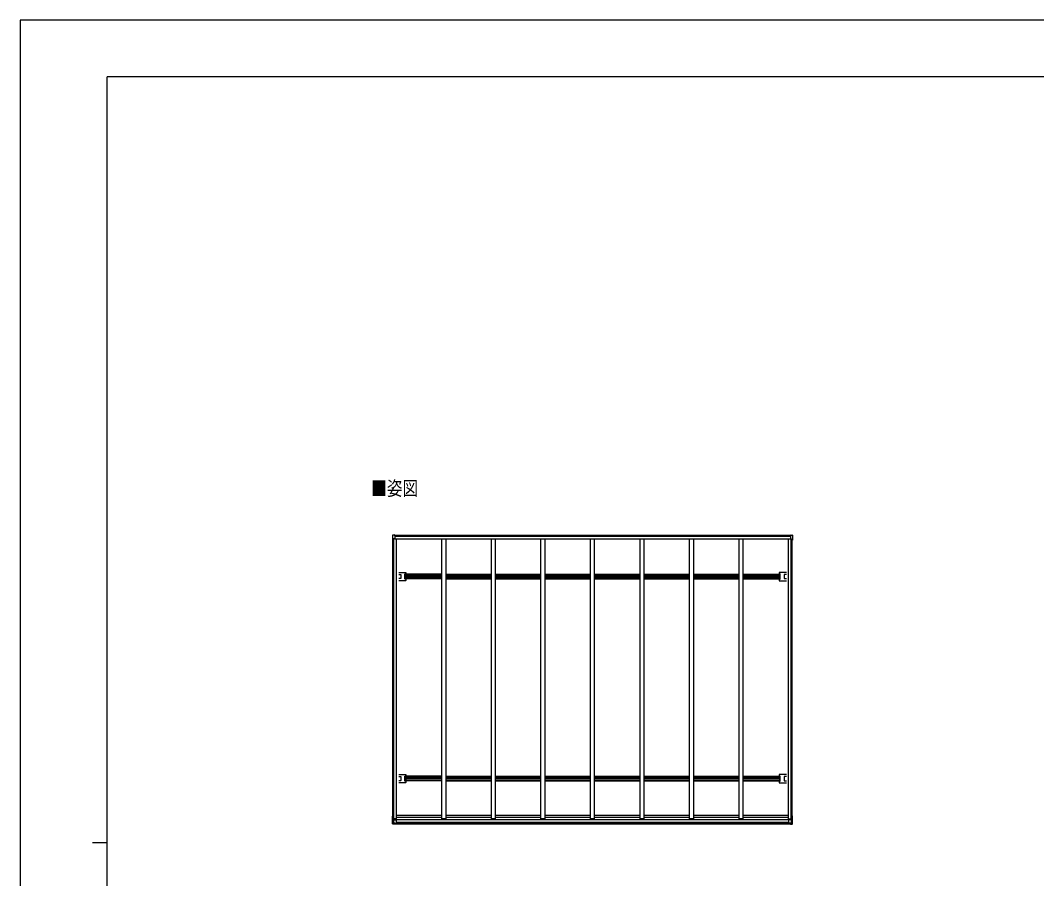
# Model space of a CAD drawing. Units: millimetres, scale not verified. Extents: x -14718 to 14718, y -10395 to 10395.
# Drawn here: x -14718 to -2406, y 0 to 10395 of the extents above; entities that cross this region are included whole.
import ezdxf
from ezdxf.enums import TextEntityAlignment as Align

# ---------------------------------------------------------------- set-up
doc = ezdxf.new("R2010")
doc.units = ezdxf.units.MM
doc.header["$LTSCALE"] = 50
for name, color, linetype in [('0-2_USER1', 3, 'Continuous'), ('0-4_YKK_13', 4, 'Continuous'), ('0-5_YKK_A1', 4, 'Continuous'), ('0-7_YKK_ZWAK', 7, 'Continuous')]:
    doc.layers.add(name, color=color, linetype=linetype)
doc.styles.add('ＭＳ ゴシック', font='')
doc.styles.get('ＭＳ ゴシック').set_extended_font_data('MS Gothic')

msp = doc.modelspace()

# ---------------------------------------------------------------- linework, layer by layer
at = {"layer": '0-4_YKK_13'}
for p, q in [((-10207.81, 4157.41), (-10207.81, 4099.55)), ((-10207.4, 4155.69), (-10207.4, 4098.22)), ((-10182.93, 4162.27), (-10201.98, 4161.23)), ((-10182.93, 4160.54), (-10201.63, 4159.59)), ((-10196.76, 4113.94), (-10196.76, 4103.76)), ((-10182.93, 4162.26), (-10182.93, 4161.13)), ((-10182.93, 4154.64), (-10182.93, 4161.13)), ((-10182.93, 4160.43), (-10182.93, 4160.54)), ((-10182.93, 4151.03), (-10182.93, 4160.43)), ((-10182.93, 4151.03), (-10182.93, 4149.39)), ((-10182.93, 4149.6), (-10182.93, 4149.39)), ((-10182.93, 4149.39), (-10182.93, 4114.61)), ((-5388.93, 4162.27), (-5369.88, 4161.23)), ((-5388.93, 4162.26), (-5388.93, 4161.13)), ((-5388.93, 4154.64), (-5388.93, 4161.13)), ((-5388.93, 4160.54), (-5370.23, 4159.59)), ((-5388.93, 4160.43), (-5388.93, 4160.54)), ((-5388.93, 4151.03), (-5388.93, 4160.43)), ((-5388.93, 4151.03), (-5388.93, 4149.39)), ((-5388.93, 4149.6), (-5388.93, 4149.39)), ((-5388.93, 4149.39), (-5388.93, 4114.61)), ((-5375.1, 4113.94), (-5375.1, 4103.76)), ((-5364.46, 4155.69), (-5364.46, 4098.22)), ((-5364.05, 4157.41), (-5364.05, 4099.55)), ((-10133.93, 3709.73), (-10047.98, 3709.73)), ((-10046.98, 3708.73), (-10046.98, 3688.62)), ((-5524.88, 3708.73), (-5524.88, 3688.62)), ((-5437.93, 3709.73), (-5523.88, 3709.73)), ((-10133.93, 3685.28), (-10107.98, 3685.28)), ((-10107.98, 3633.28), (-10133.93, 3633.28)), ((-10047.98, 3608.83), (-10133.93, 3608.83)), ((-10106.98, 3684.28), (-10106.98, 3634.28)), ((-10060.48, 3629.58), (-10060.48, 3688.98)), ((-10059.48, 3689.98), (-10048.56, 3689.98)), ((-10048.56, 3628.58), (-10059.48, 3628.58)), ((-10047.57, 3690.04), (-10048.6, 3689.01)), ((-10048.6, 3629.56), (-10047.57, 3628.53)), ((-10046.98, 3629.94), (-10046.98, 3609.83)), ((-5524.88, 3629.94), (-5524.88, 3609.83)), ((-5524.3, 3690.04), (-5523.26, 3689.01)), ((-5523.26, 3629.56), (-5524.3, 3628.53)), ((-5523.88, 3608.83), (-5437.93, 3608.83)), ((-5512.38, 3689.98), (-5523.3, 3689.98)), ((-5523.3, 3628.58), (-5512.38, 3628.58)), ((-5511.38, 3629.58), (-5511.38, 3688.98)), ((-5464.88, 3684.28), (-5464.88, 3634.28)), ((-5437.93, 3685.28), (-5463.88, 3685.28)), ((-5463.88, 3633.28), (-5437.93, 3633.28)), ((-10133.93, 1262.91), (-10047.98, 1262.91)), ((-10133.93, 1238.46), (-10107.98, 1238.46)), ((-10106.98, 1237.46), (-10106.98, 1187.46)), ((-10060.48, 1182.76), (-10060.48, 1242.16)), ((-10059.48, 1243.16), (-10048.56, 1243.16)), ((-10047.57, 1243.22), (-10048.6, 1242.19)), ((-10046.98, 1261.91), (-10046.98, 1241.8)), ((-5524.88, 1261.91), (-5524.88, 1241.8)), ((-5524.3, 1243.22), (-5523.26, 1242.19)), ((-5437.93, 1262.91), (-5523.88, 1262.91)), ((-5512.38, 1243.16), (-5523.3, 1243.16)), ((-5511.38, 1182.76), (-5511.38, 1242.16)), ((-5464.88, 1237.46), (-5464.88, 1187.46)), ((-5437.93, 1238.46), (-5463.88, 1238.46)), ((-10107.98, 1186.46), (-10133.93, 1186.46)), ((-10047.98, 1162.01), (-10133.93, 1162.01)), ((-10048.56, 1181.76), (-10059.48, 1181.76)), ((-10048.6, 1182.74), (-10047.57, 1181.71)), ((-10046.98, 1183.12), (-10046.98, 1163.01)), ((-5524.88, 1183.12), (-5524.88, 1163.01)), ((-5523.26, 1182.74), (-5524.3, 1181.71)), ((-5523.88, 1162.01), (-5437.93, 1162.01)), ((-5523.3, 1181.76), (-5512.38, 1181.76)), ((-5463.88, 1186.46), (-5437.93, 1186.46)), ((-10207.81, 666.1), (-10207.81, 758.88)), ((-10207.4, 665.17), (-10207.4, 757.55)), ((-10204.93, 758.76), (-10206.75, 758.79)), ((-10206.35, 757.64), (-10204.93, 757.66)), ((-10204.93, 759.04), (-10205.99, 758.91)), ((-10205.78, 758.88), (-10204.93, 758.87)), ((-10204.93, 757.55), (-10205.5, 757.54)), ((-10198.3, 756.15), (-10196.91, 756.14)), ((-10197.13, 756.04), (-10196.91, 756.14)), ((-10196.91, 751.16), (-10196.91, 756.14)), ((-10196.76, 749.33), (-10196.76, 673.44)), ((-5375.1, 749.33), (-5375.1, 673.44)), ((-5373.56, 756.15), (-5374.95, 756.14)), ((-5374.73, 756.04), (-5374.95, 756.14)), ((-5374.95, 751.16), (-5374.95, 756.14)), ((-5366.93, 759.04), (-5365.87, 758.91)), ((-5366.08, 758.88), (-5366.93, 758.87)), ((-5366.93, 758.76), (-5365.11, 758.79)), ((-5365.51, 757.64), (-5366.93, 757.66)), ((-5366.93, 757.55), (-5366.36, 757.54)), ((-5364.46, 665.17), (-5364.46, 757.55)), ((-5364.05, 666.1), (-5364.05, 758.88)), ((-10204.72, 661.5), (-10204.73, 661.5)), ((-10182.93, 660.31), (-10201.63, 661.3)), ((-10196.88, 673.39), (-10197.13, 673.29)), ((-10197.13, 673.29), (-10182.93, 672.49)), ((-10196.76, 673.44), (-10196.88, 673.39)), ((-10196.76, 712.81), (-10161.93, 712.84)), ((-10194.74, 673.29), (-10185.93, 672.83)), ((-10185.93, 672.89), (-10185.93, 672.83)), ((-10185.93, 672.76), (-10185.93, 672.83)), ((-10182.93, 672.6), (-10185.93, 672.76)), ((-10182.93, 672.6), (-10182.93, 672.49)), ((-10182.93, 668.34), (-10182.93, 672.49)), ((-10182.93, 672.31), (-10161.93, 672.11)), ((-10182.93, 666.85), (-10182.93, 668.34)), ((-10182.93, 666.85), (-10182.93, 660.36)), ((-10182.93, 660.33), (-10182.93, 660.36)), ((-10161.93, 670.44), (-10161.93, 722.67)), ((-5409.93, 670.44), (-5409.93, 722.67)), ((-5375.1, 712.81), (-5409.93, 712.84)), ((-5388.93, 672.31), (-5409.93, 672.11)), ((-5374.73, 673.29), (-5388.93, 672.49)), ((-5388.93, 672.6), (-5385.93, 672.76)), ((-5388.93, 672.6), (-5388.93, 672.49)), ((-5388.93, 668.34), (-5388.93, 672.49)), ((-5388.93, 666.85), (-5388.93, 668.34)), ((-5388.93, 666.85), (-5388.93, 660.36)), ((-5388.93, 660.31), (-5370.23, 661.3)), ((-5388.93, 660.33), (-5388.93, 660.36)), ((-5377.12, 673.29), (-5385.93, 672.83)), ((-5385.93, 672.89), (-5385.93, 672.83)), ((-5385.93, 672.76), (-5385.93, 672.83)), ((-5375.1, 673.44), (-5374.98, 673.39)), ((-5374.98, 673.39), (-5374.73, 673.29)), ((-5367.14, 661.5), (-5367.14, 661.5))]:
    msp.add_line(p, q, dxfattribs=at)
for points in [[(-10207.8, 4158.18), (-10207.8, 4157.88), (-10207.81, 4157.41)], [(-10207.4, 4156.45), (-10207.4, 4155.91), (-10207.4, 4155.69)], [(-10207.33, 4098.19), (-10207.39, 4098.21), (-10207.4, 4098.22)], [(-10201.98, 4161.23), (-10203.57, 4161.12), (-10205.29, 4160.97), (-10205.3, 4160.97)], [(-10182.93, 4114.61), (-10197.13, 4113.92), (-10197.13, 4096.71), (-10198.25, 4096.71)], [(-10196.91, 4101.8), (-10196.91, 4096.81), (-10197.13, 4096.71)], [(-5388.93, 4114.61), (-5374.73, 4113.92), (-5374.73, 4096.71), (-5373.61, 4096.71)], [(-5374.95, 4101.8), (-5374.95, 4096.81), (-5374.73, 4096.71)], [(-5369.88, 4161.23), (-5368.3, 4161.12), (-5366.57, 4160.97), (-5366.56, 4160.97)], [(-5364.53, 4098.19), (-5364.47, 4098.21), (-5364.46, 4098.22)], [(-5364.46, 4156.45), (-5364.46, 4155.91), (-5364.46, 4155.69)], [(-5364.06, 4158.18), (-5364.06, 4157.88), (-5364.06, 4157.41)], [(-10048.66, 3688.01), (-10048.66, 3631.78), (-10048.66, 3630.56)], [(-10048.53, 3686.78), (-10048.53, 3687.07), (-10046.98, 3688.62)], [(-10046.98, 3629.94), (-10048.53, 3631.5), (-10048.53, 3631.78)], [(-5523.33, 3686.78), (-5523.33, 3687.07), (-5524.88, 3688.62)], [(-5524.88, 3629.94), (-5523.33, 3631.5), (-5523.33, 3631.78)], [(-5523.2, 3688.01), (-5523.2, 3631.78), (-5523.2, 3630.56)], [(-10048.66, 1241.19), (-10048.66, 1184.96), (-10048.66, 1183.74)], [(-10048.53, 1239.96), (-10048.53, 1240.25), (-10046.98, 1241.8)], [(-5523.33, 1239.96), (-5523.33, 1240.25), (-5524.88, 1241.8)], [(-5523.2, 1241.19), (-5523.2, 1184.96), (-5523.2, 1183.74)], [(-10046.98, 1183.12), (-10048.53, 1184.68), (-10048.53, 1184.96)], [(-5524.88, 1183.12), (-5523.33, 1184.68), (-5523.33, 1184.96)], [(-10206.75, 758.79), (-10207.05, 758.79), (-10207.31, 758.81), (-10207.53, 758.82), (-10207.69, 758.84), (-10207.78, 758.86), (-10207.81, 758.88), (-10207.76, 758.9), (-10207.64, 758.92)], [(-10207.64, 758.92), (-10206.17, 759.1), (-10204.93, 759.25)], [(-10207.33, 757.52), (-10207.39, 757.54), (-10207.4, 757.56), (-10207.35, 757.58), (-10207.23, 757.6), (-10207.07, 757.61), (-10206.86, 757.62), (-10206.62, 757.63), (-10206.35, 757.64)], [(-10205.99, 758.91), (-10206.01, 758.91), (-10206.03, 758.9), (-10206.02, 758.9), (-10206, 758.89), (-10205.96, 758.89), (-10205.91, 758.89), (-10205.85, 758.88), (-10205.78, 758.88)], [(-10205.5, 757.54), (-10205.56, 757.54), (-10205.61, 757.54), (-10205.66, 757.54), (-10205.7, 757.53), (-10205.73, 757.53), (-10205.74, 757.53), (-10205.74, 757.52), (-10205.72, 757.52)], [(-10197.13, 673.29), (-10197.13, 756.04), (-10198.25, 756.04)], [(-5374.73, 673.29), (-5374.73, 756.04), (-5373.61, 756.04)], [(-5364.23, 758.92), (-5365.69, 759.1), (-5366.93, 759.25)], [(-5366.36, 757.54), (-5366.3, 757.54), (-5366.25, 757.54), (-5366.2, 757.54), (-5366.16, 757.53), (-5366.13, 757.53), (-5366.12, 757.53), (-5366.12, 757.52), (-5366.14, 757.52)], [(-5365.87, 758.91), (-5365.85, 758.91), (-5365.84, 758.9), (-5365.84, 758.9), (-5365.86, 758.89), (-5365.9, 758.89), (-5365.95, 758.89), (-5366.01, 758.88), (-5366.08, 758.88)], [(-5364.53, 757.52), (-5364.47, 757.54), (-5364.46, 757.56), (-5364.52, 757.58), (-5364.63, 757.6), (-5364.79, 757.61), (-5365, 757.62), (-5365.24, 757.63), (-5365.51, 757.64)], [(-5365.11, 758.79), (-5364.81, 758.79), (-5364.55, 758.81), (-5364.33, 758.82), (-5364.17, 758.84), (-5364.08, 758.86), (-5364.06, 758.88), (-5364.11, 758.9), (-5364.23, 758.92)], [(-10207.8, 665.34), (-10207.81, 665.87), (-10207.81, 666.1)], [(-10207.4, 664.41), (-10207.4, 664.94), (-10207.4, 665.17)], [(-10201.63, 661.28), (-10203.32, 661.38), (-10204.73, 661.49)], [(-5370.23, 661.28), (-5368.54, 661.38), (-5367.13, 661.49)], [(-5364.46, 664.41), (-5364.46, 664.94), (-5364.46, 665.17)], [(-5364.06, 665.34), (-5364.06, 665.87), (-5364.06, 666.1)]]:
    msp.add_lwpolyline(points, dxfattribs=at)
for centre, radius, start, end in [((-10207.45, 4100.49), 1.01, 249.16063, 272.29684), ((-10205.06, 4158.24), 2.73, 95.02177, 181.25077), ((-10204.52, 4156.49), 2.87, 94.34735, 180.89355), ((-10142.98, 4425.25), 333.33, 258.8691, 260.19652), ((-10199.32, 4104.29), 55.36, 92.39604, 95.62484), ((-10198.42, 4108.26), 11.55, 263.44833, 270.84546), ((-5373.44, 4108.26), 11.55, 269.15454, 276.55167), ((-5428.88, 4425.25), 333.33, 279.80348, 281.1309), ((-5372.55, 4104.29), 55.36, 84.37516, 87.60396), ((-5367.34, 4156.49), 2.87, 359.10645, 85.65265), ((-5366.8, 4158.24), 2.73, 358.74923, 84.97823), ((-5364.42, 4100.49), 1.01, 267.70316, 290.83937), ((-10107.98, 3684.28), 1, 0, 90), ((-10107.98, 3634.28), 1, 270, 0), ((-5463.88, 3684.28), 1, 90, 180), ((-5463.88, 3634.28), 1, 180, 270), ((-10107.98, 1237.46), 1, 0, 90), ((-5463.88, 1237.46), 1, 90, 180), ((-10107.98, 1187.46), 1, 270, 0), ((-5463.88, 1187.46), 1, 180, 270), ((-10142.98, 1084.58), 333.33, 258.8691, 260.19652), ((-10141.43, 1085.42), 334.14, 258.90733, 260.20202), ((-10198.42, 767.59), 11.55, 263.44833, 270.84546), ((-5373.44, 767.59), 11.55, 269.15454, 276.55167), ((-5430.43, 1085.42), 334.14, 279.79798, 281.09267), ((-5428.88, 1084.58), 333.33, 279.80348, 281.1309), ((-10205.29, 665.23), 2.51, 177.51775, 215.83996), ((-10204.53, 664.36), 2.86, 179.03107, 265.99674), ((-5367.34, 664.36), 2.86, 274.00326, 0.96893), ((-5366.58, 665.23), 2.51, 324.16004, 2.48225)]:
    msp.add_arc(centre, radius, start, end, dxfattribs=at)
for centre, major_axis, ratio, start_param, end_param in [((-10047.98, 3708.73), (0.71, 0.71), 0.99628, 5.49965061, 7.06672), ((-5523.88, 3708.73), (-0.71, 0.71), 0.99628, 5.49965061, 7.06672), ((-10059.48, 3688.98), (-0.71, 0.71), 0.99628, 5.49965061, 7.06672), ((-10059.48, 3629.58), (-0.71, -0.71), 0.99628, 5.49965061, 7.06672), ((-10048.6, 3688.01), (0, 1), 0.061163, 0.06108652, 1.57079633), ((-10048.6, 3630.56), (0, 1), 0.061163, 1.57079633, 3.08050613), ((-10048.56, 3690.04), (-1, 0), 0.061163, 1.57079633, 3.08050613), ((-10048.56, 3628.52), (-1, 0), 0.061163, 3.20267918, 4.71238898), ((-10047.98, 3609.83), (0.71, -0.71), 0.99628, 5.49965061, 7.06672), ((-5523.88, 3609.83), (-0.71, -0.71), 0.99628, 5.49965061, 7.06672), ((-5523.3, 3690.04), (1, 0), 0.061163, 3.20267918, 4.71238898), ((-5523.3, 3628.52), (1, 0), 0.061163, 1.57079633, 3.08050613), ((-5523.27, 3688.01), (0, 1), 0.061163, 4.71238898, 6.22209878), ((-5523.27, 3630.56), (0, 1), 0.061163, 3.20267918, 4.71238898), ((-5512.38, 3688.98), (0.71, 0.71), 0.99628, 5.49965061, 7.06672), ((-5512.38, 3629.58), (0.71, -0.71), 0.99628, 5.49965061, 7.06672), ((-10059.48, 1242.16), (-0.71, 0.71), 0.99628, 5.49965061, 7.06672), ((-10048.6, 1241.19), (0, 1), 0.061163, 0.06108652, 1.57079633), ((-10048.56, 1243.22), (-1, 0), 0.061163, 1.57079633, 3.08050613), ((-10047.98, 1261.91), (0.71, 0.71), 0.99628, 5.49965061, 7.06672), ((-5523.88, 1261.91), (-0.71, 0.71), 0.99628, 5.49965061, 7.06672), ((-5523.3, 1243.22), (1, 0), 0.061163, 3.20267918, 4.71238898), ((-5523.27, 1241.19), (0, 1), 0.061163, 4.71238898, 6.22209878), ((-5512.38, 1242.16), (0.71, 0.71), 0.99628, 5.49965061, 7.06672), ((-10059.48, 1182.76), (-0.71, -0.71), 0.99628, 5.49965061, 7.06672), ((-10048.6, 1183.74), (0, 1), 0.061163, 1.57079633, 3.08050613), ((-10048.56, 1181.7), (-1, 0), 0.061163, 3.20267918, 4.71238898), ((-10047.98, 1163.01), (0.71, -0.71), 0.99628, 5.49965061, 7.06672), ((-5523.88, 1163.01), (-0.71, -0.71), 0.99628, 5.49965061, 7.06672), ((-5523.3, 1181.7), (1, 0), 0.061163, 1.57079633, 3.08050613), ((-5523.27, 1183.74), (0, 1), 0.061163, 3.20267918, 4.71238898), ((-5512.38, 1182.76), (0.71, -0.71), 0.99628, 5.49965061, 7.06672), ((-17595.16, 1072.34), (-8222.56, 430.03), 0.003344, 2.69077233, 2.69323774), ((2023.3, 1072.34), (-8222.56, -430.03), 0.003344, 0.44835491, 0.45082032)]:
    msp.add_ellipse(centre, major_axis=major_axis, ratio=ratio, start_param=start_param, end_param=end_param, dxfattribs=at)
at = {"layer": '0-5_YKK_A1'}
for p, q in [((-10204.93, 757.36), (-10204.93, 4097.73)), ((-10197.93, 756.04), (-10197.93, 4096.71)), ((-10192.23, 722.67), (-10192.23, 4114.16)), ((-10182.93, 4159.28), (-5388.93, 4159.28)), ((-10182.93, 4157.79), (-5388.93, 4157.79)), ((-10182.93, 4146.84), (-5388.93, 4146.84)), ((-10182.93, 4116.64), (-5388.93, 4116.64)), ((-10160.93, 722.67), (-10160.93, 4116.64)), ((-9610.93, 722.67), (-9610.93, 4116.64)), ((-9610.93, 4116.64), (-9560.93, 4116.64)), ((-9560.93, 722.67), (-9560.93, 4116.64)), ((-9010.93, 722.67), (-9010.93, 4116.64)), ((-9010.93, 4116.64), (-8960.93, 4116.64)), ((-8960.93, 722.67), (-8960.93, 4116.64)), ((-8410.93, 722.67), (-8410.93, 4116.64)), ((-8410.93, 4116.64), (-8360.93, 4116.64)), ((-8360.93, 722.67), (-8360.93, 4116.64)), ((-7810.93, 722.67), (-7810.93, 4116.64)), ((-7810.93, 4116.64), (-7760.93, 4116.64)), ((-7760.93, 722.67), (-7760.93, 4116.64)), ((-7210.93, 722.67), (-7210.93, 4116.64)), ((-7210.93, 4116.64), (-7160.93, 4116.64)), ((-7210.93, 4116.64), (-7160.93, 4116.64)), ((-7160.93, 722.67), (-7160.93, 4116.64)), ((-6610.93, 4116.64), (-6560.93, 4116.64)), ((-6610.93, 722.67), (-6610.93, 4116.64)), ((-6610.93, 4116.64), (-6560.93, 4116.64)), ((-6560.93, 722.67), (-6560.93, 4116.64)), ((-6010.93, 722.67), (-6010.93, 4116.64)), ((-6010.93, 4116.64), (-5960.93, 4116.64)), ((-5960.93, 722.67), (-5960.93, 4116.64)), ((-5410.93, 722.67), (-5410.93, 4116.64)), ((-5379.63, 722.67), (-5379.63, 4114.16)), ((-5373.93, 756.04), (-5373.93, 4096.71)), ((-5366.93, 757.36), (-5366.93, 4097.73)), ((-9610.93, 3686.78), (-10057.43, 3686.78)), ((-10057.43, 3631.78), (-10057.43, 3686.78)), ((-10057.43, 3678.11), (-9610.93, 3678.11)), ((-10057.43, 3665.1), (-9610.93, 3665.1)), ((-10057.43, 3645.35), (-9610.93, 3645.35)), ((-9610.93, 3631.78), (-10057.43, 3631.78)), ((-9560.93, 3686.78), (-9010.93, 3686.78)), ((-9560.93, 3678.11), (-9010.93, 3678.11)), ((-9560.93, 3665.1), (-9010.93, 3665.1)), ((-9560.93, 3645.35), (-9010.93, 3645.35)), ((-9560.93, 3631.78), (-9010.93, 3631.78)), ((-8960.93, 3686.78), (-8410.93, 3686.78)), ((-8960.93, 3678.11), (-8410.93, 3678.11)), ((-8960.93, 3665.1), (-8410.93, 3665.1)), ((-8960.93, 3645.35), (-8410.93, 3645.35)), ((-8960.93, 3631.78), (-8410.93, 3631.78)), ((-8360.93, 3686.78), (-7810.93, 3686.78)), ((-8360.93, 3678.11), (-7810.93, 3678.11)), ((-8360.93, 3665.1), (-7810.93, 3665.1)), ((-8360.93, 3645.35), (-7810.93, 3645.35)), ((-8360.93, 3631.78), (-7810.93, 3631.78)), ((-7760.93, 3686.78), (-7210.93, 3686.78)), ((-7760.93, 3678.11), (-7210.93, 3678.11)), ((-7760.93, 3665.1), (-7210.93, 3665.1)), ((-7760.93, 3645.35), (-7210.93, 3645.35)), ((-7760.93, 3631.78), (-7210.93, 3631.78)), ((-7160.93, 3686.78), (-6610.93, 3686.78)), ((-7160.93, 3678.11), (-6610.93, 3678.11)), ((-7160.93, 3665.1), (-6610.93, 3665.1)), ((-7160.93, 3645.35), (-6610.93, 3645.35)), ((-7160.93, 3631.78), (-6610.93, 3631.78)), ((-6560.93, 3686.78), (-6010.93, 3686.78)), ((-6560.93, 3678.11), (-6010.93, 3678.11)), ((-6560.93, 3665.1), (-6010.93, 3665.1)), ((-6560.93, 3645.35), (-6010.93, 3645.35)), ((-6560.93, 3631.78), (-6010.93, 3631.78)), ((-5960.93, 3686.78), (-5514.43, 3686.78)), ((-5960.93, 3678.11), (-5514.43, 3678.11)), ((-5960.93, 3665.1), (-5514.43, 3665.1)), ((-5960.93, 3645.35), (-5514.43, 3645.35)), ((-9610.93, 1239.96), (-10057.43, 1239.96)), ((-10057.43, 1184.96), (-10057.43, 1239.96)), ((-10057.43, 1231.29), (-9610.93, 1231.29)), ((-9560.93, 1239.96), (-9010.93, 1239.96)), ((-9560.93, 1231.29), (-9010.93, 1231.29)), ((-8960.93, 1239.96), (-8410.93, 1239.96)), ((-8960.93, 1231.29), (-8410.93, 1231.29)), ((-8360.93, 1239.96), (-7810.93, 1239.96)), ((-8360.93, 1231.29), (-7810.93, 1231.29)), ((-7760.93, 1239.96), (-7210.93, 1239.96)), ((-7760.93, 1231.29), (-7210.93, 1231.29)), ((-7160.93, 1239.96), (-6610.93, 1239.96)), ((-7160.93, 1231.29), (-6610.93, 1231.29)), ((-6560.93, 1239.96), (-6010.93, 1239.96)), ((-6560.93, 1231.29), (-6010.93, 1231.29)), ((-5960.93, 1239.96), (-5514.43, 1239.96)), ((-5960.93, 1231.29), (-5514.43, 1231.29)), ((-10057.43, 1218.28), (-9610.93, 1218.28)), ((-10057.43, 1198.53), (-9610.93, 1198.53)), ((-9610.93, 1184.96), (-10057.43, 1184.96)), ((-9560.93, 1218.28), (-9010.93, 1218.28)), ((-9560.93, 1198.53), (-9010.93, 1198.53)), ((-9560.93, 1184.96), (-9010.93, 1184.96)), ((-8960.93, 1218.28), (-8410.93, 1218.28)), ((-8960.93, 1198.53), (-8410.93, 1198.53)), ((-8960.93, 1184.96), (-8410.93, 1184.96)), ((-8360.93, 1218.28), (-7810.93, 1218.28)), ((-8360.93, 1198.53), (-7810.93, 1198.53)), ((-8360.93, 1184.96), (-7810.93, 1184.96)), ((-7760.93, 1218.28), (-7210.93, 1218.28)), ((-7760.93, 1198.53), (-7210.93, 1198.53)), ((-7760.93, 1184.96), (-7210.93, 1184.96)), ((-7160.93, 1218.28), (-6610.93, 1218.28)), ((-7160.93, 1198.53), (-6610.93, 1198.53)), ((-7160.93, 1184.96), (-6610.93, 1184.96)), ((-6560.93, 1218.28), (-6010.93, 1218.28)), ((-6560.93, 1198.53), (-6010.93, 1198.53)), ((-6560.93, 1184.96), (-6010.93, 1184.96)), ((-5960.93, 1218.28), (-5514.43, 1218.28)), ((-5960.93, 1198.53), (-5514.43, 1198.53)), ((-10160.93, 768.28), (-9610.93, 768.28)), ((-10160.93, 743.63), (-9610.93, 743.63)), ((-9560.93, 768.28), (-9010.93, 768.28)), ((-9560.93, 743.63), (-9010.93, 743.63)), ((-8960.93, 768.28), (-8410.93, 768.28)), ((-8960.93, 743.63), (-8410.93, 743.63)), ((-8360.93, 768.28), (-7810.93, 768.28)), ((-8360.93, 743.63), (-7810.93, 743.63)), ((-7760.93, 768.28), (-7210.93, 768.28)), ((-7760.93, 743.63), (-7210.93, 743.63)), ((-7160.93, 768.28), (-6610.93, 768.28)), ((-7160.93, 743.63), (-6610.93, 743.63)), ((-6560.93, 768.28), (-6010.93, 768.28)), ((-6560.93, 743.63), (-6010.93, 743.63)), ((-5960.93, 768.28), (-5410.93, 768.28)), ((-5960.93, 743.63), (-5410.93, 743.63)), ((-10160.93, 722.67), (-10196.23, 722.67)), ((-10182.93, 670.44), (-5388.93, 670.44)), ((-10182.93, 668.21), (-5388.93, 668.21)), ((-10182.93, 662.5), (-5388.93, 662.5)), ((-10161.93, 717.56), (-5409.93, 717.56)), ((-10161.93, 684.24), (-5409.93, 684.24)), ((-9560.93, 722.67), (-9610.93, 722.67)), ((-8960.93, 722.67), (-9010.93, 722.67)), ((-8360.93, 722.67), (-8410.93, 722.67)), ((-7760.93, 722.67), (-7810.93, 722.67)), ((-7160.93, 722.67), (-7210.93, 722.67)), ((-6560.93, 722.67), (-6610.93, 722.67)), ((-5960.93, 722.67), (-6010.93, 722.67)), ((-5410.93, 722.67), (-5375.63, 722.67))]:
    msp.add_line(p, q, dxfattribs=at)
for points in [[(-5960.93, 3631.78), (-5514.43, 3631.78), (-5514.43, 3686.78)], [(-5960.93, 1184.96), (-5514.43, 1184.96), (-5514.43, 1239.96)]]:
    msp.add_lwpolyline(points, dxfattribs=at)
at = {"layer": '0-7_YKK_ZWAK'}
for p, q in [((13632.57, 9712.5), (-13667.43, 9712.5)), ((-13667.43, -8837.5), (-13667.43, 9712.5)), ((-13842.43, 437.5), (-13667.43, 437.5))]:
    msp.add_line(p, q, dxfattribs=at)
msp.add_lwpolyline([(-14717.5, -10395), (14717.5, -10395), (14717.5, 10395), (-14717.5, 10395)], close=True, dxfattribs=at)

# ---------------------------------------------------------------- texts
at = {"layer": '0-2_USER1', "style": 'ＭＳ ゴシック', "width": 0.8}
msp.add_text('■姿図', height=173.2, dxfattribs=at).set_placement((-10466.41, 4588.07), align=Align.BOTTOM_LEFT)

doc.saveas('drawing.dxf')
